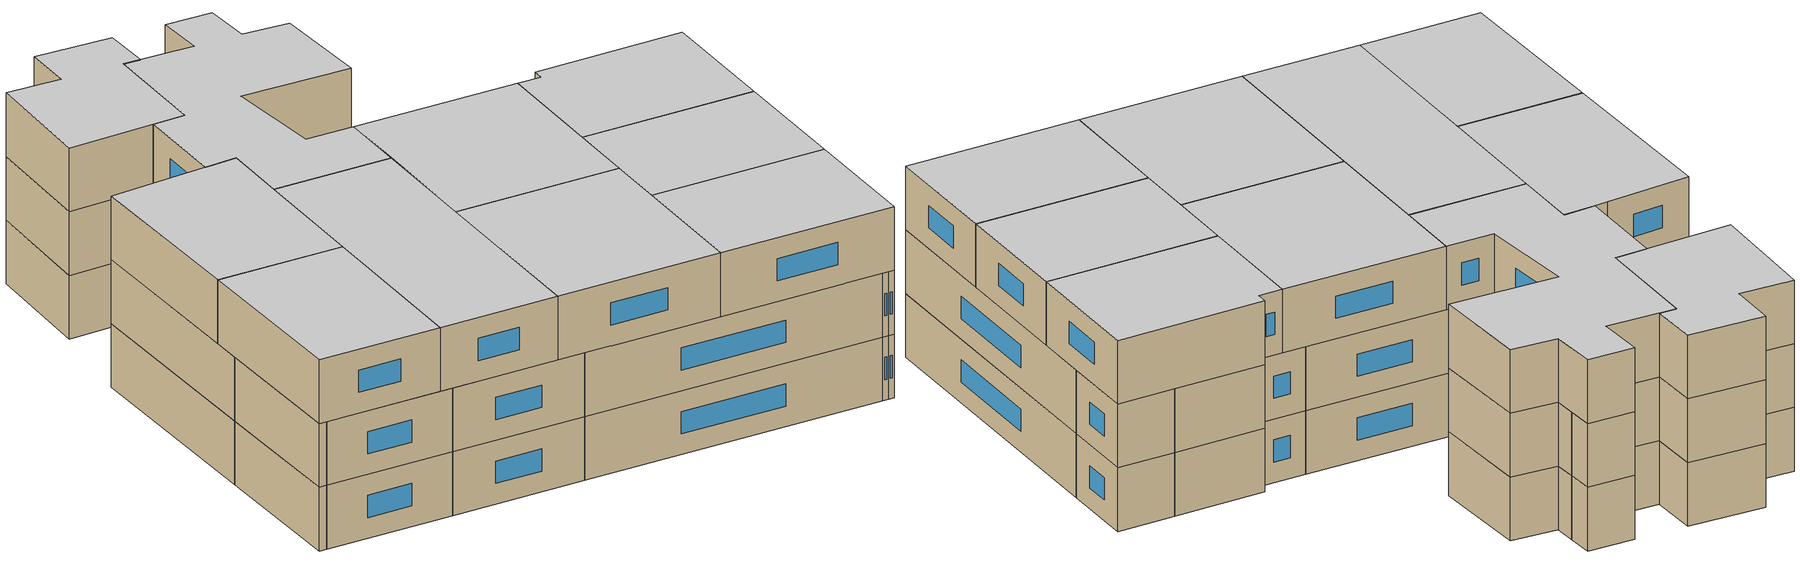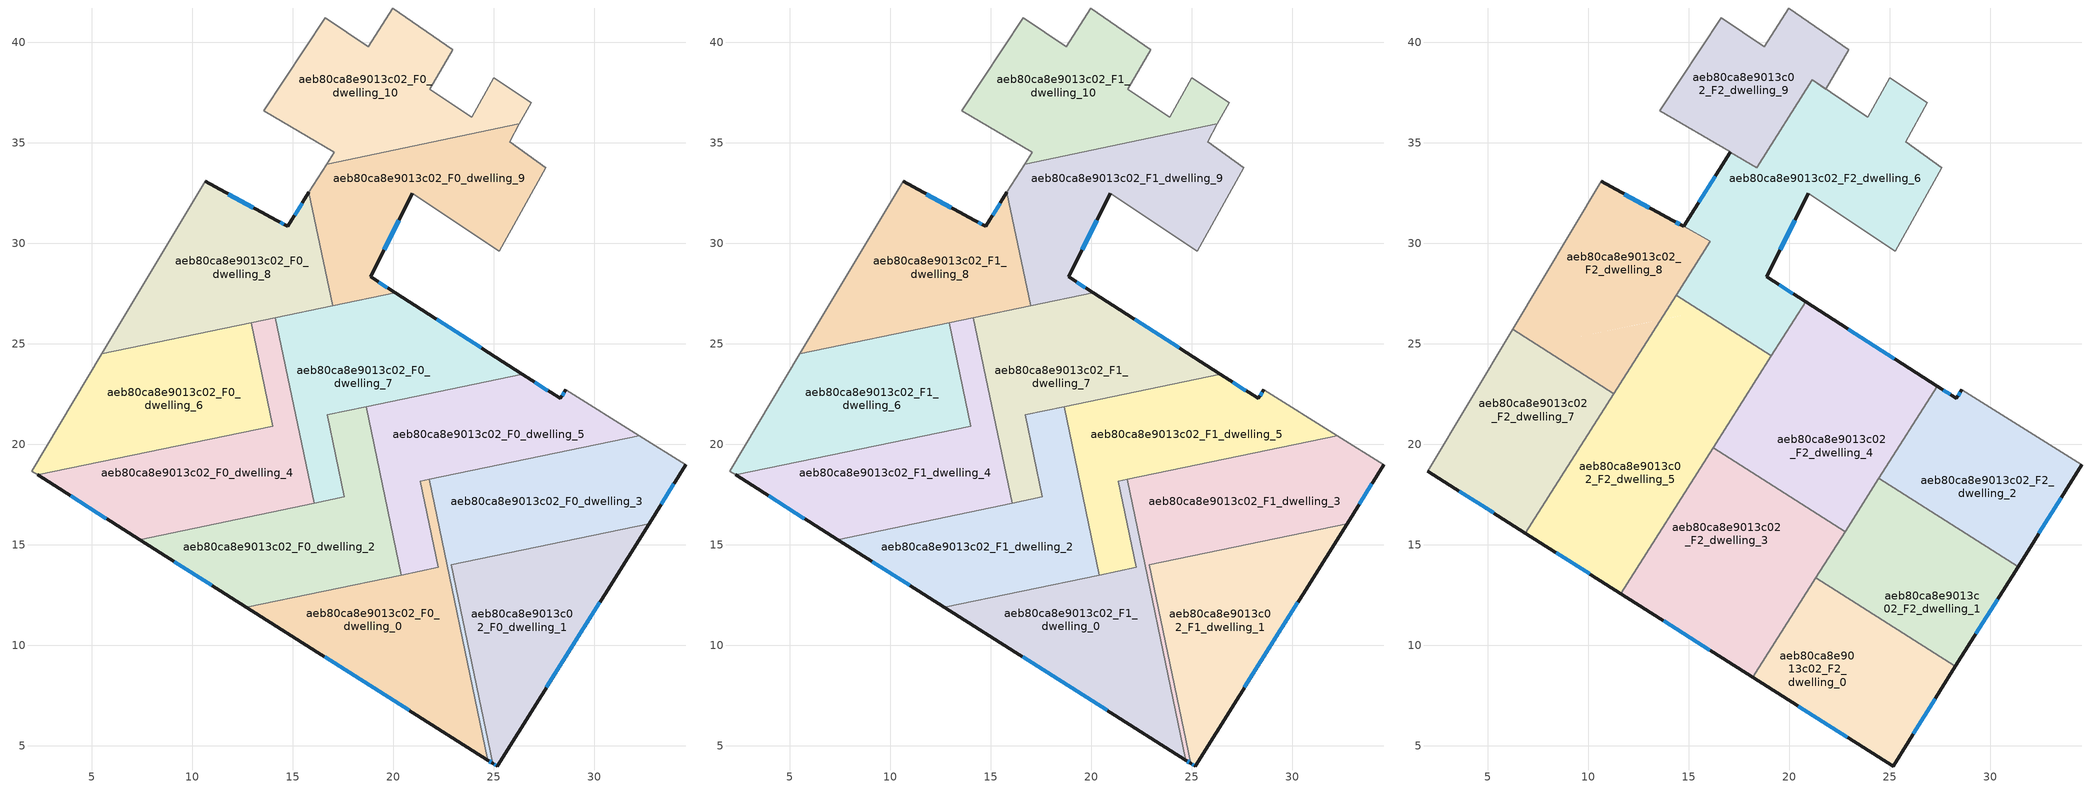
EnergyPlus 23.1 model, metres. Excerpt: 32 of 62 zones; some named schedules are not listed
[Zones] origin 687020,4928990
aeb80ca8e9013c02_F0_dwelling_0
 floor ground (EU_floor_Construction): 21.79,18.25 24.7,4.28 12.69,11.89 22.23,13.87 21.34,18.16 z0
 wall outside (EU_wall_Construction): 12.69,11.89 24.7,4.28 z0:3
 wall to aeb80ca8e9013c02_F0_dwelling_5 (EU_wall_Construction): 21.79,18.25 21.34,18.16 22.23,13.87 20.39,13.49 z0:3
 wall to aeb80ca8e9013c02_F0_dwelling_3 (EU_wall_Construction): 24.7,4.28 21.79,18.25 z0:3
 wall to aeb80ca8e9013c02_F0_dwelling_2 (EU_wall_Construction): 20.39,13.49 12.69,11.89 z0:3
 window (EU_Window_Construction): 16.59,9.41 20.79,6.75 z0.98:2.02
aeb80ca8e9013c02_F0_dwelling_1
 floor ground (EU_floor_Construction): 32.72,16.05 25.16,3.99 24.94,4.13 22.88,14.01 z0
 wall outside (EU_wall_Construction): 24.94,4.13 25.16,3.99 32.72,16.05 z0:3
 wall to aeb80ca8e9013c02_F0_dwelling_3 (EU_wall_Construction): 32.72,16.05 22.88,14.01 24.94,4.13 z0:3
 window (EU_Window_Construction): 25.01,4.08 25.09,4.03 / 27.62,7.91 30.26,12.13 z0.98:2.02
aeb80ca8e9013c02_F0_dwelling_10
 floor ground (EU_floor_Construction): 25,38.22 26.85,37 26.27,35.94 16.68,33.94 17.06,34.54 13.55,36.6 16.61,41.23 18.74,39.78 19.97,41.71 22.97,39.63 21.82,37.67 23.89,36.26 z0
 wall adiabatic (EU_wall_Construction): 26.27,35.94 26.85,37 25,38.22 23.89,36.26 21.82,37.67 22.97,39.63 19.97,41.71 18.74,39.78 16.61,41.23 13.55,36.6 17.06,34.54 16.68,33.94 z0:3
 wall to aeb80ca8e9013c02_F0_dwelling_9 (EU_wall_Construction): 16.68,33.94 26.27,35.94 z0:3
aeb80ca8e9013c02_F0_dwelling_2
 floor ground (EU_floor_Construction): 18.64,21.87 20.39,13.49 12.69,11.89 7.37,15.25 17.57,17.38 16.71,21.47 z0
 wall outside (EU_wall_Construction): 7.37,15.25 12.69,11.89 z0:3
 wall to aeb80ca8e9013c02_F0_dwelling_7 (EU_wall_Construction): 18.64,21.87 16.71,21.47 17.57,17.38 16.06,17.06 z0:3
 wall to aeb80ca8e9013c02_F0_dwelling_5 (EU_wall_Construction): 20.39,13.49 18.64,21.87 z0:3
 wall to aeb80ca8e9013c02_F0_dwelling_4 (EU_wall_Construction): 16.06,17.06 7.37,15.25 z0:3
 window (EU_Window_Construction): 9.1,14.16 10.96,12.98 z0.98:2.02
aeb80ca8e9013c02_F0_dwelling_3
 floor ground (EU_floor_Construction): 34.56,18.98 32.72,16.05 22.88,14.01 24.94,4.13 24.7,4.28 21.79,18.25 32.24,20.43 z0
 wall outside (EU_wall_Construction): 24.7,4.28 24.94,4.13 / 32.72,16.05 34.56,18.98 z0:3
 wall to aeb80ca8e9013c02_F0_dwelling_5 (EU_wall_Construction): 32.24,20.43 21.79,18.25 z0:3
 wall adiabatic (EU_wall_Construction): 34.56,18.98 32.24,20.43 z0:3
 window (EU_Window_Construction): 24.78,4.23 24.86,4.18 / 33.32,17.01 33.96,18.03 z0.98:2.02
aeb80ca8e9013c02_F0_dwelling_4
 floor ground (EU_floor_Construction): 14.13,26.3 16.06,17.06 7.37,15.25 2.3,18.47 14,20.91 12.93,26.05 z0
 wall outside (EU_wall_Construction): 2.3,18.47 7.37,15.25 z0:3
 wall to aeb80ca8e9013c02_F0_dwelling_6 (EU_wall_Construction): 12.93,26.05 14,20.91 2.3,18.47 z0:3
 wall to aeb80ca8e9013c02_F0_dwelling_7 (EU_wall_Construction): 16.06,17.06 14.13,26.3 z0:3
 wall to aeb80ca8e9013c02_F0_dwelling_8 (EU_wall_Construction): 14.13,26.3 12.93,26.05 z0:3
 window (EU_Window_Construction): 3.95,17.43 5.72,16.3 z0.98:2.02
aeb80ca8e9013c02_F0_dwelling_5
 floor ground (EU_floor_Construction): 32.24,20.43 21.79,18.25 21.34,18.16 22.23,13.87 20.39,13.49 18.64,21.87 26.42,23.49 28.31,22.28 28.59,22.72 z0
 wall outside (EU_wall_Construction): 28.59,22.72 28.31,22.28 26.42,23.49 z0:3
 wall adiabatic (EU_wall_Construction): 32.24,20.43 28.59,22.72 z0:3
 wall to aeb80ca8e9013c02_F0_dwelling_7 (EU_wall_Construction): 26.42,23.49 18.64,21.87 z0:3
 window (EU_Window_Construction): 27.69,22.67 27.03,23.09 / 28.5,22.57 28.4,22.42 z0.98:2.02
aeb80ca8e9013c02_F0_dwelling_6
 floor ground (EU_floor_Construction): 12.93,26.05 14,20.91 2.3,18.47 2,18.66 5.5,24.51 z0
 wall adiabatic (EU_wall_Construction): 5.5,24.51 2,18.66 2.3,18.47 z0:3
 wall to aeb80ca8e9013c02_F0_dwelling_8 (EU_wall_Construction): 12.93,26.05 5.5,24.51 z0:3
aeb80ca8e9013c02_F0_dwelling_7
 floor ground (EU_floor_Construction): 26.42,23.49 16.71,21.47 17.57,17.38 16.06,17.06 14.13,26.3 20.1,27.54 z0
 wall outside (EU_wall_Construction): 26.42,23.49 20.1,27.54 z0:3
 wall to aeb80ca8e9013c02_F0_dwelling_9 (EU_wall_Construction): 20.1,27.54 16.98,26.89 z0:3
 wall to aeb80ca8e9013c02_F0_dwelling_8 (EU_wall_Construction): 16.98,26.89 14.13,26.3 z0:3
 window (EU_Window_Construction): 24.36,24.81 22.15,26.22 z0.98:2.02
aeb80ca8e9013c02_F0_dwelling_8
 floor ground (EU_floor_Construction): 15.8,32.54 16.98,26.89 5.5,24.51 10.64,33.08 14.18,31.15 14.74,30.84 z0
 wall outside (EU_wall_Construction): 15.8,32.54 14.74,30.84 14.18,31.15 10.64,33.08 z0:3
 wall to aeb80ca8e9013c02_F0_dwelling_9 (EU_wall_Construction): 16.98,26.89 15.8,32.54 z0:3
 wall adiabatic (EU_wall_Construction): 10.64,33.08 5.5,24.51 z0:3
 window (EU_Window_Construction): 13.03,31.78 11.79,32.45 / 14.56,30.94 14.36,31.05 / 15.46,31.98 15.08,31.39 z0.98:2.02
aeb80ca8e9013c02_F0_dwelling_9
 floor ground (EU_floor_Construction): 26.27,35.94 25.78,35.04 27.58,33.75 25.27,29.6 20.94,32.5 18.87,28.33 20.1,27.54 16.98,26.89 15.8,32.54 16.68,33.94 z0
 wall outside (EU_wall_Construction): 20.1,27.54 18.87,28.33 20.94,32.5 z0:3
 wall adiabatic (EU_wall_Construction): 16.68,33.94 15.8,32.54 / 20.94,32.5 25.27,29.6 27.58,33.75 25.78,35.04 26.27,35.94 z0:3
 window (EU_Window_Construction): 19.7,27.8 19.27,28.07 / 19.54,29.68 20.26,31.14 z0.98:2.02
aeb80ca8e9013c02_F1_dwelling_0
 floor to aeb80ca8e9013c02_F0_dwelling_0 (EU_floor_Construction): 21.79,18.25 24.7,4.28 12.69,11.89 22.23,13.87 21.34,18.16 z3
 wall outside (EU_wall_Construction): 12.69,11.89 24.7,4.28 z3:6
 wall to aeb80ca8e9013c02_F1_dwelling_5 (EU_wall_Construction): 21.79,18.25 21.34,18.16 22.23,13.87 20.39,13.49 z3:6
 wall to aeb80ca8e9013c02_F1_dwelling_3 (EU_wall_Construction): 24.7,4.28 21.79,18.25 z3:6
 wall to aeb80ca8e9013c02_F1_dwelling_2 (EU_wall_Construction): 20.39,13.49 12.69,11.89 z3:6
 window (EU_Window_Construction): 16.59,9.41 20.79,6.75 z3.98:5.02
 ceiling adiabatic (EU_roof_Construction): 24.7,4.28 23.04,12.25 21.31,13.35 18.19,8.41 z6
aeb80ca8e9013c02_F1_dwelling_1
 floor to aeb80ca8e9013c02_F0_dwelling_1 (EU_floor_Construction): 32.72,16.05 25.16,3.99 24.94,4.13 22.88,14.01 z3
 wall outside (EU_wall_Construction): 24.94,4.13 25.16,3.99 32.72,16.05 z3:6
 wall to aeb80ca8e9013c02_F1_dwelling_3 (EU_wall_Construction): 32.72,16.05 22.88,14.01 24.94,4.13 z3:6
 window (EU_Window_Construction): 25.01,4.08 25.09,4.03 / 27.62,7.91 30.26,12.13 z3.98:5.02
aeb80ca8e9013c02_F1_dwelling_10
 floor to aeb80ca8e9013c02_F0_dwelling_10 (EU_floor_Construction): 25,38.22 26.85,37 26.27,35.94 16.68,33.94 17.06,34.54 13.55,36.6 16.61,41.23 18.74,39.78 19.97,41.71 22.97,39.63 21.82,37.67 23.89,36.26 z3
 wall adiabatic (EU_wall_Construction): 26.27,35.94 26.85,37 25,38.22 23.89,36.26 21.82,37.67 22.97,39.63 19.97,41.71 18.74,39.78 16.61,41.23 13.55,36.6 17.06,34.54 16.68,33.94 z3:6
 wall to aeb80ca8e9013c02_F1_dwelling_9 (EU_wall_Construction): 16.68,33.94 26.27,35.94 z3:6
aeb80ca8e9013c02_F1_dwelling_2
 floor to aeb80ca8e9013c02_F0_dwelling_2 (EU_floor_Construction): 18.64,21.87 20.39,13.49 12.69,11.89 7.37,15.25 17.57,17.38 16.71,21.47 z3
 wall outside (EU_wall_Construction): 7.37,15.25 12.69,11.89 z3:6
 wall to aeb80ca8e9013c02_F1_dwelling_7 (EU_wall_Construction): 18.64,21.87 16.71,21.47 17.57,17.38 16.06,17.06 z3:6
 wall to aeb80ca8e9013c02_F1_dwelling_5 (EU_wall_Construction): 20.39,13.49 18.64,21.87 z3:6
 wall to aeb80ca8e9013c02_F1_dwelling_4 (EU_wall_Construction): 16.06,17.06 7.37,15.25 z3:6
 window (EU_Window_Construction): 9.1,14.16 10.96,12.98 z3.98:5.02
aeb80ca8e9013c02_F1_dwelling_3
 floor to aeb80ca8e9013c02_F0_dwelling_3 (EU_floor_Construction): 34.56,18.98 32.72,16.05 22.88,14.01 24.94,4.13 24.7,4.28 21.79,18.25 32.24,20.43 z3
 wall outside (EU_wall_Construction): 24.7,4.28 24.94,4.13 / 32.72,16.05 34.56,18.98 z3:6
 wall to aeb80ca8e9013c02_F1_dwelling_5 (EU_wall_Construction): 32.24,20.43 21.79,18.25 z3:6
 wall adiabatic (EU_wall_Construction): 34.56,18.98 32.24,20.43 z3:6
 window (EU_Window_Construction): 24.78,4.23 24.86,4.18 / 33.32,17.01 33.96,18.03 z3.98:5.02
 ceiling adiabatic (EU_roof_Construction): 22.78,15.66 22.44,15.13 24.82,18.88 21.79,18.25 22.27,15.98 z6
aeb80ca8e9013c02_F1_dwelling_4
 floor to aeb80ca8e9013c02_F0_dwelling_4 (EU_floor_Construction): 14.13,26.3 16.06,17.06 7.37,15.25 2.3,18.47 14,20.91 12.93,26.05 z3
 wall outside (EU_wall_Construction): 2.3,18.47 7.37,15.25 z3:6
 wall to aeb80ca8e9013c02_F1_dwelling_6 (EU_wall_Construction): 12.93,26.05 14,20.91 2.3,18.47 z3:6
 wall to aeb80ca8e9013c02_F1_dwelling_7 (EU_wall_Construction): 16.06,17.06 14.13,26.3 z3:6
 wall to aeb80ca8e9013c02_F1_dwelling_8 (EU_wall_Construction): 14.13,26.3 12.93,26.05 z3:6
 window (EU_Window_Construction): 3.95,17.43 5.72,16.3 z3.98:5.02
aeb80ca8e9013c02_F1_dwelling_5
 floor to aeb80ca8e9013c02_F0_dwelling_5 (EU_floor_Construction): 32.24,20.43 21.79,18.25 21.34,18.16 22.23,13.87 20.39,13.49 18.64,21.87 26.42,23.49 28.31,22.28 28.59,22.72 z3
 wall outside (EU_wall_Construction): 28.59,22.72 28.31,22.28 26.42,23.49 z3:6
 wall adiabatic (EU_wall_Construction): 32.24,20.43 28.59,22.72 z3:6
 wall to aeb80ca8e9013c02_F1_dwelling_7 (EU_wall_Construction): 26.42,23.49 18.64,21.87 z3:6
 window (EU_Window_Construction): 27.69,22.67 27.03,23.09 / 28.5,22.57 28.4,22.42 z3.98:5.02
aeb80ca8e9013c02_F1_dwelling_6
 floor to aeb80ca8e9013c02_F0_dwelling_6 (EU_floor_Construction): 12.93,26.05 14,20.91 2.3,18.47 2,18.66 5.5,24.51 z3
 wall adiabatic (EU_wall_Construction): 5.5,24.51 2,18.66 2.3,18.47 z3:6
 wall to aeb80ca8e9013c02_F1_dwelling_8 (EU_wall_Construction): 12.93,26.05 5.5,24.51 z3:6
aeb80ca8e9013c02_F1_dwelling_7
 floor to aeb80ca8e9013c02_F0_dwelling_7 (EU_floor_Construction): 26.42,23.49 16.71,21.47 17.57,17.38 16.06,17.06 14.13,26.3 20.1,27.54 z3
 wall outside (EU_wall_Construction): 26.42,23.49 20.1,27.54 z3:6
 wall to aeb80ca8e9013c02_F1_dwelling_9 (EU_wall_Construction): 20.1,27.54 16.98,26.89 z3:6
 wall to aeb80ca8e9013c02_F1_dwelling_8 (EU_wall_Construction): 16.98,26.89 14.13,26.3 z3:6
 window (EU_Window_Construction): 24.36,24.81 22.15,26.22 z3.98:5.02
 ceiling adiabatic (EU_roof_Construction): 26.42,23.49 20.1,27.54 15.64,26.61 19.11,24.41 17.33,21.6 z6
aeb80ca8e9013c02_F1_dwelling_8
 floor to aeb80ca8e9013c02_F0_dwelling_8 (EU_floor_Construction): 15.8,32.54 16.98,26.89 5.5,24.51 10.64,33.08 14.18,31.15 14.74,30.84 z3
 wall outside (EU_wall_Construction): 15.8,32.54 14.74,30.84 14.18,31.15 10.64,33.08 z3:6
 wall to aeb80ca8e9013c02_F1_dwelling_9 (EU_wall_Construction): 16.98,26.89 15.8,32.54 z3:6
 wall adiabatic (EU_wall_Construction): 10.64,33.08 5.5,24.51 z3:6
 window (EU_Window_Construction): 13.03,31.78 11.79,32.45 / 14.56,30.94 14.36,31.05 / 15.46,31.98 15.08,31.39 z3.98:5.02
aeb80ca8e9013c02_F1_dwelling_9
 floor to aeb80ca8e9013c02_F0_dwelling_9 (EU_floor_Construction): 26.27,35.94 25.78,35.04 27.58,33.75 25.27,29.6 20.94,32.5 18.87,28.33 20.1,27.54 16.98,26.89 15.8,32.54 16.68,33.94 z3
 wall outside (EU_wall_Construction): 20.1,27.54 18.87,28.33 20.94,32.5 z3:6
 wall adiabatic (EU_wall_Construction): 16.68,33.94 15.8,32.54 / 20.94,32.5 25.27,29.6 27.58,33.75 25.78,35.04 26.27,35.94 z3:6
 window (EU_Window_Construction): 19.7,27.8 19.27,28.07 / 19.54,29.68 20.26,31.14 z3.98:5.02
aeb80ca8e9013c02_F2_dwelling_0
 floor to aeb80ca8e9013c02_F1_dwelling_1 (EU_floor_Construction): 28.26,8.94 25.16,3.99 24.94,4.13 23.28,12.1 z6
 floor to aeb80ca8e9013c02_F1_dwelling_3 (EU_floor_Construction): 23.28,12.1 24.94,4.13 24.7,4.28 23.04,12.25 z6
 floor adiabatic (EU_floor_Construction): 23.04,12.25 24.7,4.28 18.19,8.41 21.31,13.35 z6
 wall outside (EU_wall_Construction): 18.19,8.41 25.16,3.99 28.26,8.94 z6:9
 wall to aeb80ca8e9013c02_F2_dwelling_1 (EU_wall_Construction): 28.26,8.94 21.31,13.35 z6:9
 wall to aeb80ca8e9013c02_F2_dwelling_3 (EU_wall_Construction): 21.31,13.35 18.19,8.41 z6:9
 window (EU_Window_Construction): 26.17,5.6 27.25,7.33 / 20.45,6.97 22.89,5.43 z6.98:8.02
 ceiling to aeb80ca8e9013c02_F3_dwelling_0 (EU_floor_Construction): 25.16,3.99 28.26,8.94 21.31,13.35 18.19,8.41 z9
aeb80ca8e9013c02_F2_dwelling_1
 floor to aeb80ca8e9013c02_F1_dwelling_1 (EU_floor_Construction): 31.38,13.91 28.26,8.94 23.28,12.1 22.88,14.01 29.17,15.32 z6
 floor to aeb80ca8e9013c02_F1_dwelling_3 (EU_floor_Construction): 29.17,15.32 22.88,14.01 23.28,12.1 23.04,12.25 22.44,15.13 24.45,18.3 z6
 floor to aeb80ca8e9013c02_F1_dwelling_0 (EU_floor_Construction): 22.44,15.13 23.04,12.25 21.31,13.35 21.56,13.73 22.23,13.87 22.09,14.56 z6
 floor to aeb80ca8e9013c02_F1_dwelling_5 (EU_floor_Construction): 22.09,14.56 22.23,13.87 21.56,13.73 z6
 wall outside (EU_wall_Construction): 28.26,8.94 31.38,13.91 z6:9
 wall to aeb80ca8e9013c02_F2_dwelling_2 (EU_wall_Construction): 31.38,13.91 24.45,18.3 z6:9
 wall to aeb80ca8e9013c02_F2_dwelling_4 (EU_wall_Construction): 24.45,18.3 22.78,15.65 z6:9
 wall to aeb80ca8e9013c02_F2_dwelling_3 (EU_wall_Construction): 22.78,15.66 21.31,13.35 z6:9
 window (EU_Window_Construction): 29.28,10.56 30.37,12.3 z6.98:8.02
 ceiling to aeb80ca8e9013c02_F3_dwelling_1 (EU_floor_Construction): 28.26,8.94 31.38,13.91 24.45,18.3 21.31,13.35 z9
aeb80ca8e9013c02_F2_dwelling_2
 floor to aeb80ca8e9013c02_F1_dwelling_3 (EU_floor_Construction): 34.56,18.98 32.72,16.05 29.17,15.32 24.45,18.3 24.82,18.88 32.24,20.43 z6
 floor to aeb80ca8e9013c02_F1_dwelling_1 (EU_floor_Construction): 32.72,16.05 31.38,13.91 29.17,15.32 z6
 floor to aeb80ca8e9013c02_F1_dwelling_5 (EU_floor_Construction): 32.24,20.43 24.82,18.88 27.36,22.89 28.31,22.28 28.59,22.72 z6
 wall outside (EU_wall_Construction): 28.59,22.72 28.31,22.28 27.36,22.89 / 31.38,13.91 34.56,18.98 z6:9
 wall adiabatic (EU_wall_Construction): 34.56,18.98 28.59,22.72 z6:9
 wall to aeb80ca8e9013c02_F2_dwelling_4 (EU_wall_Construction): 27.36,22.89 24.45,18.3 z6:9
 window (EU_Window_Construction): 28,22.48 27.67,22.69 / 28.5,22.57 28.4,22.42 / 32.41,15.56 33.52,17.33 z6.98:8.02
 ceiling to aeb80ca8e9013c02_F3_dwelling_2 (EU_floor_Construction): 31.38,13.91 34.56,18.98 28.59,22.72 28.31,22.28 27.36,22.89 24.45,18.3 z9
aeb80ca8e9013c02_F2_dwelling_3
 floor to aeb80ca8e9013c02_F1_dwelling_2 (EU_floor_Construction): 19.5,17.73 20.39,13.49 12.69,11.89 11.61,12.57 14.21,16.68 17.57,17.38 17.19,19.2 z6
 floor to aeb80ca8e9013c02_F1_dwelling_0 (EU_floor_Construction): 22.27,15.98 22.44,15.13 22.09,14.56 21.72,16.33 z6; 21.56,13.73 18.19,8.41 12.69,11.89 z6
 floor to aeb80ca8e9013c02_F1_dwelling_4 (EU_floor_Construction): 15.66,18.97 16.06,17.06 14.21,16.68 z6
 floor to aeb80ca8e9013c02_F1_dwelling_5 (EU_floor_Construction): 21.72,16.33 22.09,14.56 21.56,13.73 20.39,13.49 19.5,17.73 z6
 floor to aeb80ca8e9013c02_F1_dwelling_7 (EU_floor_Construction): 17.19,19.2 17.57,17.38 16.06,17.06 15.66,18.97 16.2,19.82 z6
 floor to aeb80ca8e9013c02_F1_dwelling_3 (EU_floor_Construction): 22.78,15.66 22.44,15.13 22.27,15.98 z6
 wall outside (EU_wall_Construction): 11.61,12.57 18.19,8.41 z6:9
 wall to aeb80ca8e9013c02_F2_dwelling_4 (EU_wall_Construction): 22.78,15.66 16.2,19.82 z6:9
 wall to aeb80ca8e9013c02_F2_dwelling_5 (EU_wall_Construction): 16.2,19.82 11.61,12.57 z6:9
 window (EU_Window_Construction): 13.75,11.22 16.05,9.76 z6.98:8.02
 ceiling to aeb80ca8e9013c02_F3_dwelling_3 (EU_floor_Construction): 18.19,8.41 22.78,15.66 16.2,19.82 11.61,12.57 z9
aeb80ca8e9013c02_F2_dwelling_4
 floor to aeb80ca8e9013c02_F1_dwelling_5 (EU_floor_Construction): 27.36,22.89 24.82,18.88 21.79,18.25 21.34,18.16 21.72,16.33 19.5,17.73 18.64,21.87 26.42,23.49 z6
 floor to aeb80ca8e9013c02_F1_dwelling_2 (EU_floor_Construction): 18.64,21.87 19.5,17.73 17.19,19.2 16.85,20.84 17.33,21.6 z6
 floor adiabatic (EU_floor_Construction): 26.42,23.49 17.33,21.6 20.8,27.09 z6; 24.82,18.88 22.78,15.66 22.27,15.98 21.79,18.25 z6
 floor to aeb80ca8e9013c02_F1_dwelling_0 (EU_floor_Construction): 21.79,18.25 22.27,15.98 21.72,16.33 21.34,18.16 z6
 floor to aeb80ca8e9013c02_F1_dwelling_7 (EU_floor_Construction): 16.85,20.84 17.19,19.2 16.2,19.82 z6
 wall outside (EU_wall_Construction): 27.36,22.89 20.8,27.09 z6:9
 wall to aeb80ca8e9013c02_F2_dwelling_6 (EU_wall_Construction): 20.8,27.09 19.11,24.41 z6:9
 wall to aeb80ca8e9013c02_F2_dwelling_5 (EU_wall_Construction): 19.11,24.41 16.2,19.82 z6:9
 window (EU_Window_Construction): 25.23,24.25 22.94,25.72 z6.98:8.02
 ceiling to aeb80ca8e9013c02_F3_dwelling_4 (EU_floor_Construction): 22.78,15.66 27.36,22.89 20.8,27.09 16.2,19.82 z9
aeb80ca8e9013c02_F2_dwelling_5
 floor to aeb80ca8e9013c02_F1_dwelling_4 (EU_floor_Construction): 14.13,26.3 15.66,18.97 14.21,16.68 7.37,15.26 6.86,15.58 9.67,20 14,20.91 13.07,25.38 13.58,26.19 z6
 floor to aeb80ca8e9013c02_F1_dwelling_7 (EU_floor_Construction): 19.11,24.41 17.33,21.6 16.71,21.47 16.85,20.84 15.66,18.97 14.13,26.3 15.64,26.61 z6
 floor to aeb80ca8e9013c02_F1_dwelling_2 (EU_floor_Construction): 14.21,16.68 11.61,12.57 7.37,15.26 z6; 17.33,21.6 16.85,20.84 16.71,21.47 z6
 floor to aeb80ca8e9013c02_F1_dwelling_6 (EU_floor_Construction): 13.07,25.38 14,20.91 9.67,20 z6
 floor to aeb80ca8e9013c02_F1_dwelling_8 (EU_floor_Construction): 15.64,26.61 13.58,26.19 14.37,27.42 z6
 wall outside (EU_wall_Construction): 6.86,15.58 11.61,12.57 z6:9
 wall to aeb80ca8e9013c02_F2_dwelling_6 (EU_wall_Construction): 19.11,24.41 14.36,27.42 z6:9
 wall to aeb80ca8e9013c02_F2_dwelling_7 (EU_wall_Construction): 11.26,22.52 6.86,15.58 z6:9
 wall to aeb80ca8e9013c02_F2_dwelling_8 (EU_wall_Construction): 14.36,27.42 11.26,22.52 z6:9
 window (EU_Window_Construction): 8.41,14.6 10.07,13.55 z6.98:8.02
 ceiling to aeb80ca8e9013c02_F3_dwelling_5 (EU_floor_Construction): 11.61,12.57 19.11,24.41 14.36,27.42 6.86,15.58 z9
aeb80ca8e9013c02_F2_dwelling_6
 floor to aeb80ca8e9013c02_F1_dwelling_9 (EU_floor_Construction): 26.27,35.94 25.78,35.04 27.58,33.75 25.27,29.6 20.94,32.5 18.87,28.33 20.1,27.54 16.98,26.89 15.8,32.53 16.68,33.94 17.71,34.16 18.38,33.76 18.77,34.38 z6
 floor to aeb80ca8e9013c02_F1_dwelling_10 (EU_floor_Construction): 26.85,37 26.27,35.94 18.77,34.38 21.15,38.13 23.89,36.26 25,38.22 z6; 17.71,34.16 16.68,33.94 17.06,34.54 z6
 floor to aeb80ca8e9013c02_F1_dwelling_8 (EU_floor_Construction): 15.8,32.53 16.98,26.89 15.64,26.61 14.37,27.42 16.06,30.1 14.74,30.84 z6
 floor adiabatic (EU_floor_Construction): 20.8,27.09 19.11,24.41 15.64,26.61 20.1,27.54 z6
 wall outside (EU_wall_Construction): 17.06,34.54 14.74,30.84 / 20.8,27.09 18.87,28.33 20.94,32.5 z6:9
 wall to aeb80ca8e9013c02_F2_dwelling_9 (EU_wall_Construction): 18.38,33.76 17.06,34.54 z6:9
 wall adiabatic (EU_wall_Construction): 20.94,32.5 25.27,29.6 27.58,33.75 25.78,35.04 26.85,37 25,38.22 23.89,36.26 21.15,38.13 18.38,33.76 z6:9
 wall to aeb80ca8e9013c02_F2_dwelling_8 (EU_wall_Construction): 14.74,30.84 16.06,30.1 14.36,27.42 z6:9
 window (EU_Window_Construction): 16.3,33.33 15.49,32.04 / 19.54,29.68 20.26,31.14 / 20.17,27.49 19.5,27.92 z6.98:8.02
 ceiling to aeb80ca8e9013c02_F3_dwelling_6 (EU_floor_Construction): 25.27,29.6 27.58,33.75 25.78,35.04 26.85,37 25,38.22 23.89,36.26 21.15,38.13 18.38,33.76 17.06,34.54 14.74,30.84 16.06,30.1 14.36,27.42 19.11,24.41 20.8,27.09 18.87,28.33 20.94,32.5 z9
aeb80ca8e9013c02_F2_dwelling_7
 floor to aeb80ca8e9013c02_F1_dwelling_6 (EU_floor_Construction): 11.26,22.52 9.67,20 2.3,18.47 2,18.66 5.5,24.51 7.48,24.92 z6
 floor to aeb80ca8e9013c02_F1_dwelling_4 (EU_floor_Construction): 9.67,20 6.86,15.58 2.3,18.47 z6
 floor to aeb80ca8e9013c02_F1_dwelling_8 (EU_floor_Construction): 7.48,24.92 5.5,24.51 6.22,25.71 z6
 wall outside (EU_wall_Construction): 2,18.66 6.86,15.58 z6:9
 wall to aeb80ca8e9013c02_F2_dwelling_8 (EU_wall_Construction): 11.26,22.52 6.22,25.71 z6:9
 wall adiabatic (EU_wall_Construction): 6.22,25.71 2,18.66 z6:9
 window (EU_Window_Construction): 3.58,17.66 5.28,16.58 z6.98:8.02
 ceiling to aeb80ca8e9013c02_F3_dwelling_7 (EU_floor_Construction): 6.86,15.58 11.26,22.52 6.22,25.71 2,18.66 z9
aeb80ca8e9013c02_F2_dwelling_8
 floor to aeb80ca8e9013c02_F1_dwelling_8 (EU_floor_Construction): 14.18,31.15 16.06,30.1 13.58,26.19 7.48,24.92 6.22,25.71 10.64,33.08 z6
 floor to aeb80ca8e9013c02_F1_dwelling_4 (EU_floor_Construction): 13.58,26.19 13.07,25.38 12.93,26.05 z6
 floor to aeb80ca8e9013c02_F1_dwelling_6 (EU_floor_Construction): 12.93,26.05 13.07,25.38 11.26,22.52 7.48,24.92 z6
 wall outside (EU_wall_Construction): 14.73,30.84 14.18,31.15 10.64,33.08 z6:9
 wall adiabatic (EU_wall_Construction): 10.64,33.08 6.22,25.71 z6:9
 window (EU_Window_Construction): 13.03,31.78 11.79,32.45 / 14.55,30.94 14.36,31.05 z6.98:8.02
 ceiling to aeb80ca8e9013c02_F3_dwelling_8 (EU_floor_Construction): 11.26,22.52 16.06,30.1 14.18,31.15 10.64,33.08 6.22,25.71 z9
aeb80ca8e9013c02_F2_dwelling_9
 floor to aeb80ca8e9013c02_F1_dwelling_10 (EU_floor_Construction): 22.97,39.63 21.82,37.67 21.15,38.13 18.77,34.38 17.71,34.16 13.55,36.6 16.61,41.23 18.74,39.78 19.97,41.71 z6
 floor to aeb80ca8e9013c02_F1_dwelling_9 (EU_floor_Construction): 18.77,34.38 18.38,33.76 17.71,34.16 z6
 wall adiabatic (EU_wall_Construction): 18.38,33.76 21.15,38.13 21.82,37.67 22.97,39.63 19.97,41.71 18.74,39.78 16.61,41.23 13.55,36.6 17.05,34.54 z6:9
 ceiling to aeb80ca8e9013c02_F3_dwelling_9 (EU_floor_Construction): 21.82,37.67 22.97,39.63 19.97,41.71 18.74,39.78 16.61,41.23 13.55,36.6 18.38,33.76 21.15,38.13 z9
[Building]
EU S2 Campaign: North Axis=0; Terrain=City; Solar Distribution=FullExterior
[Site:Location]
Bologna: Latitude=44.5; Longitude=11.25; Time Zone=1; Elevation=37
[SizingPeriod:WeatherFileDays]
AnnualSizingPeriod: Begin Month=1; Begin Day of Month=1; End Month=12; End Day of Month=31; Day of Week for Start Day=Monday; Use Weather File Daylight Saving Period=No; Use Weather File Rain and Snow Indicators=No
[MATERIAL]
EU_InternalMass_Material: Roughness=MediumRough; Thickness=0.1; Conductivity=1; Density=1800; Specific Heat=900; Thermal Absorptance=0.9; Solar Absorptance=0.7; Visible Absorptance=0.7
[MATERIAL:NOMASS] Roughness=MediumRough; Thermal Absorptance=0.9; Solar Absorptance=0.7; Visible Absorptance=0.7
Name | Thermal Resistance
EU_wall_NoMass | 0.905828
EU_roof_NoMass | 0.37593
EU_floor_NoMass | 0.67114
[WINDOWMATERIAL:SIMPLEGLAZINGSYSTEM]
EU_Window_SimpleGlazing: UFactor=4.52486; Solar Heat Gain Coefficient=0.85; Visible Transmittance=0.85
[CONSTRUCTION]
EU_wall_Construction: EU_wall_NoMass
EU_roof_Construction: EU_roof_NoMass
EU_floor_Construction: EU_floor_NoMass
EU_Window_Construction: EU_Window_SimpleGlazing
EU_InternalMass_Construction: EU_InternalMass_Material
[ZONE] Type=1; Multiplier=1; Ceiling Height=autocalculate; Floor Area=autocalculate; Part of Total Floor Area=Yes
Name | Volume
aeb80ca8e9013c02_F0_dwelling_0; aeb80ca8e9013c02_F1_dwelling_0; aeb80ca8e9013c02_F0_dwelling_6; aeb80ca8e9013c02_F1_dwelling_6 | 157.689
aeb80ca8e9013c02_F2_dwelling_0 | 144.571
aeb80ca8e9013c02_F0_dwelling_1; aeb80ca8e9013c02_F1_dwelling_1 | 157.677
aeb80ca8e9013c02_F2_dwelling_1 | 144.542
aeb80ca8e9013c02_F0_dwelling_10; aeb80ca8e9013c02_F1_dwelling_10 | 157.225
aeb80ca8e9013c02_F0_dwelling_2; aeb80ca8e9013c02_F1_dwelling_2; aeb80ca8e9013c02_F0_dwelling_7; aeb80ca8e9013c02_F1_dwelling_7 | 157.686
aeb80ca8e9013c02_F2_dwelling_2 | 144.554
aeb80ca8e9013c02_F0_dwelling_3; aeb80ca8e9013c02_F1_dwelling_3 | 157.707
aeb80ca8e9013c02_F2_dwelling_3 | 200.418
aeb80ca8e9013c02_F0_dwelling_4; aeb80ca8e9013c02_F1_dwelling_4 | 157.717
aeb80ca8e9013c02_F2_dwelling_4 | 200.391
aeb80ca8e9013c02_F0_dwelling_5; aeb80ca8e9013c02_F1_dwelling_5 | 157.696
aeb80ca8e9013c02_F2_dwelling_5 | 236.229
aeb80ca8e9013c02_F2_dwelling_6 | 244.896
aeb80ca8e9013c02_F2_dwelling_7 | 144.543
aeb80ca8e9013c02_F0_dwelling_8; aeb80ca8e9013c02_F1_dwelling_8 | 157.928
aeb80ca8e9013c02_F2_dwelling_8 | 160.024
aeb80ca8e9013c02_F0_dwelling_9; aeb80ca8e9013c02_F1_dwelling_9 | 157.922
aeb80ca8e9013c02_F2_dwelling_9 | 114.354
[INTERNALMASS] Construction=EU_InternalMass_Construction
Name | Zone or ZoneList | Surface Area
aeb80ca8e9013c02_F0_dwelling_0_EU_InternalMass | aeb80ca8e9013c02_F0_dwelling_0 | 52.5607
aeb80ca8e9013c02_F0_dwelling_1_EU_InternalMass | aeb80ca8e9013c02_F0_dwelling_1 | 52.5608
aeb80ca8e9013c02_F0_dwelling_2_EU_InternalMass | aeb80ca8e9013c02_F0_dwelling_2 | 52.5601
aeb80ca8e9013c02_F0_dwelling_3_EU_InternalMass | aeb80ca8e9013c02_F0_dwelling_3 | 52.5696
aeb80ca8e9013c02_F0_dwelling_4_EU_InternalMass | aeb80ca8e9013c02_F0_dwelling_4 | 52.5713
aeb80ca8e9013c02_F0_dwelling_5_EU_InternalMass | aeb80ca8e9013c02_F0_dwelling_5 | 52.5644
aeb80ca8e9013c02_F0_dwelling_6_EU_InternalMass | aeb80ca8e9013c02_F0_dwelling_6 | 52.5629
aeb80ca8e9013c02_F0_dwelling_7_EU_InternalMass | aeb80ca8e9013c02_F0_dwelling_7 | 52.5612
aeb80ca8e9013c02_F0_dwelling_8_EU_InternalMass | aeb80ca8e9013c02_F0_dwelling_8 | 52.6426
aeb80ca8e9013c02_F0_dwelling_9_EU_InternalMass | aeb80ca8e9013c02_F0_dwelling_9 | 52.6424
aeb80ca8e9013c02_F0_dwelling_10_EU_InternalMass | aeb80ca8e9013c02_F0_dwelling_10 | 52.4087
aeb80ca8e9013c02_F1_dwelling_0_EU_InternalMass | aeb80ca8e9013c02_F1_dwelling_0 | 52.5607
aeb80ca8e9013c02_F1_dwelling_1_EU_InternalMass | aeb80ca8e9013c02_F1_dwelling_1 | 52.5608
aeb80ca8e9013c02_F1_dwelling_2_EU_InternalMass | aeb80ca8e9013c02_F1_dwelling_2 | 52.5601
aeb80ca8e9013c02_F1_dwelling_3_EU_InternalMass | aeb80ca8e9013c02_F1_dwelling_3 | 52.5696
aeb80ca8e9013c02_F1_dwelling_4_EU_InternalMass | aeb80ca8e9013c02_F1_dwelling_4 | 52.5713
aeb80ca8e9013c02_F1_dwelling_5_EU_InternalMass | aeb80ca8e9013c02_F1_dwelling_5 | 52.5644
aeb80ca8e9013c02_F1_dwelling_6_EU_InternalMass | aeb80ca8e9013c02_F1_dwelling_6 | 52.5629
aeb80ca8e9013c02_F1_dwelling_7_EU_InternalMass | aeb80ca8e9013c02_F1_dwelling_7 | 52.5612
aeb80ca8e9013c02_F1_dwelling_8_EU_InternalMass | aeb80ca8e9013c02_F1_dwelling_8 | 52.6426
aeb80ca8e9013c02_F1_dwelling_9_EU_InternalMass | aeb80ca8e9013c02_F1_dwelling_9 | 52.6424
aeb80ca8e9013c02_F1_dwelling_10_EU_InternalMass | aeb80ca8e9013c02_F1_dwelling_10 | 52.4087
aeb80ca8e9013c02_F2_dwelling_0_EU_InternalMass | aeb80ca8e9013c02_F2_dwelling_0 | 48.19
aeb80ca8e9013c02_F2_dwelling_1_EU_InternalMass | aeb80ca8e9013c02_F2_dwelling_1 | 48.1809
aeb80ca8e9013c02_F2_dwelling_2_EU_InternalMass | aeb80ca8e9013c02_F2_dwelling_2 | 48.1847
aeb80ca8e9013c02_F2_dwelling_3_EU_InternalMass | aeb80ca8e9013c02_F2_dwelling_3 | 66.8063
aeb80ca8e9013c02_F2_dwelling_4_EU_InternalMass | aeb80ca8e9013c02_F2_dwelling_4 | 66.797
aeb80ca8e9013c02_F2_dwelling_5_EU_InternalMass | aeb80ca8e9013c02_F2_dwelling_5 | 78.7418
aeb80ca8e9013c02_F2_dwelling_6_EU_InternalMass | aeb80ca8e9013c02_F2_dwelling_6 | 81.6352
aeb80ca8e9013c02_F2_dwelling_7_EU_InternalMass | aeb80ca8e9013c02_F2_dwelling_7 | 48.1812
aeb80ca8e9013c02_F2_dwelling_8_EU_InternalMass | aeb80ca8e9013c02_F2_dwelling_8 | 53.347
aeb80ca8e9013c02_F2_dwelling_9_EU_InternalMass | aeb80ca8e9013c02_F2_dwelling_9 | 38.1321
[OTHEREQUIPMENT] Fuel Type=Electricity; Design Level Calculation Method=Watts/Area; Power per Zone Floor Area=1; Fraction Latent=0; Fraction Radiant=0; Fraction Lost=0; Carbon Dioxide Generation Rate=0; EndUse Subcategory=EU_Step8_InternalGains
Name | Zone or ZoneList or Space or SpaceList | Schedule
EU_Step8_InternalGain_aeb80ca8e9013c02_F0_dwelling_0_f000 | aeb80ca8e9013c02_F0_dwelling_0 | EU_Step8_GainSchedule_aeb80ca8e9013c02_F0_dwelling_0_f000
EU_Step8_InternalGain_aeb80ca8e9013c02_F0_dwelling_1_f000 | aeb80ca8e9013c02_F0_dwelling_1 | EU_Step8_GainSchedule_aeb80ca8e9013c02_F0_dwelling_1_f000
EU_Step8_InternalGain_aeb80ca8e9013c02_F0_dwelling_2_f000 | aeb80ca8e9013c02_F0_dwelling_2 | EU_Step8_GainSchedule_aeb80ca8e9013c02_F0_dwelling_2_f000
EU_Step8_InternalGain_aeb80ca8e9013c02_F0_dwelling_3_f000 | aeb80ca8e9013c02_F0_dwelling_3 | EU_Step8_GainSchedule_aeb80ca8e9013c02_F0_dwelling_3_f000
EU_Step8_InternalGain_aeb80ca8e9013c02_F0_dwelling_4_f000 | aeb80ca8e9013c02_F0_dwelling_4 | EU_Step8_GainSchedule_aeb80ca8e9013c02_F0_dwelling_4_f000
EU_Step8_InternalGain_aeb80ca8e9013c02_F0_dwelling_5_f000 | aeb80ca8e9013c02_F0_dwelling_5 | EU_Step8_GainSchedule_aeb80ca8e9013c02_F0_dwelling_5_f000
EU_Step8_InternalGain_aeb80ca8e9013c02_F0_dwelling_6_f000 | aeb80ca8e9013c02_F0_dwelling_6 | EU_Step8_GainSchedule_aeb80ca8e9013c02_F0_dwelling_6_f000
EU_Step8_InternalGain_aeb80ca8e9013c02_F0_dwelling_7_f000 | aeb80ca8e9013c02_F0_dwelling_7 | EU_Step8_GainSchedule_aeb80ca8e9013c02_F0_dwelling_7_f000
EU_Step8_InternalGain_aeb80ca8e9013c02_F0_dwelling_8_f000 | aeb80ca8e9013c02_F0_dwelling_8 | EU_Step8_GainSchedule_aeb80ca8e9013c02_F0_dwelling_8_f000
EU_Step8_InternalGain_aeb80ca8e9013c02_F0_dwelling_9_f000 | aeb80ca8e9013c02_F0_dwelling_9 | EU_Step8_GainSchedule_aeb80ca8e9013c02_F0_dwelling_9_f000
EU_Step8_InternalGain_aeb80ca8e9013c02_F0_dwelling_10_f000 | aeb80ca8e9013c02_F0_dwelling_10 | EU_Step8_GainSchedule_aeb80ca8e9013c02_F0_dwelling_10_f000
EU_Step8_InternalGain_aeb80ca8e9013c02_F1_dwelling_0_f000 | aeb80ca8e9013c02_F1_dwelling_0 | EU_Step8_GainSchedule_aeb80ca8e9013c02_F1_dwelling_0_f000
EU_Step8_InternalGain_aeb80ca8e9013c02_F1_dwelling_1_f000 | aeb80ca8e9013c02_F1_dwelling_1 | EU_Step8_GainSchedule_aeb80ca8e9013c02_F1_dwelling_1_f000
EU_Step8_InternalGain_aeb80ca8e9013c02_F1_dwelling_2_f000 | aeb80ca8e9013c02_F1_dwelling_2 | EU_Step8_GainSchedule_aeb80ca8e9013c02_F1_dwelling_2_f000
EU_Step8_InternalGain_aeb80ca8e9013c02_F1_dwelling_3_f000 | aeb80ca8e9013c02_F1_dwelling_3 | EU_Step8_GainSchedule_aeb80ca8e9013c02_F1_dwelling_3_f000
EU_Step8_InternalGain_aeb80ca8e9013c02_F1_dwelling_4_f000 | aeb80ca8e9013c02_F1_dwelling_4 | EU_Step8_GainSchedule_aeb80ca8e9013c02_F1_dwelling_4_f000
EU_Step8_InternalGain_aeb80ca8e9013c02_F1_dwelling_5_f000 | aeb80ca8e9013c02_F1_dwelling_5 | EU_Step8_GainSchedule_aeb80ca8e9013c02_F1_dwelling_5_f000
EU_Step8_InternalGain_aeb80ca8e9013c02_F1_dwelling_6_f000 | aeb80ca8e9013c02_F1_dwelling_6 | EU_Step8_GainSchedule_aeb80ca8e9013c02_F1_dwelling_6_f000
EU_Step8_InternalGain_aeb80ca8e9013c02_F1_dwelling_7_f000 | aeb80ca8e9013c02_F1_dwelling_7 | EU_Step8_GainSchedule_aeb80ca8e9013c02_F1_dwelling_7_f000
EU_Step8_InternalGain_aeb80ca8e9013c02_F1_dwelling_8_f000 | aeb80ca8e9013c02_F1_dwelling_8 | EU_Step8_GainSchedule_aeb80ca8e9013c02_F1_dwelling_8_f000
EU_Step8_InternalGain_aeb80ca8e9013c02_F1_dwelling_9_f000 | aeb80ca8e9013c02_F1_dwelling_9 | EU_Step8_GainSchedule_aeb80ca8e9013c02_F1_dwelling_9_f000
EU_Step8_InternalGain_aeb80ca8e9013c02_F1_dwelling_10_f000 | aeb80ca8e9013c02_F1_dwelling_10 | EU_Step8_GainSchedule_aeb80ca8e9013c02_F1_dwelling_10_f000
EU_Step8_InternalGain_aeb80ca8e9013c02_F2_dwelling_0_f000 | aeb80ca8e9013c02_F2_dwelling_0 | EU_Step8_GainSchedule_aeb80ca8e9013c02_F2_dwelling_0_f000
EU_Step8_InternalGain_aeb80ca8e9013c02_F2_dwelling_1_f000 | aeb80ca8e9013c02_F2_dwelling_1 | EU_Step8_GainSchedule_aeb80ca8e9013c02_F2_dwelling_1_f000
EU_Step8_InternalGain_aeb80ca8e9013c02_F2_dwelling_2_f000 | aeb80ca8e9013c02_F2_dwelling_2 | EU_Step8_GainSchedule_aeb80ca8e9013c02_F2_dwelling_2_f000
EU_Step8_InternalGain_aeb80ca8e9013c02_F2_dwelling_3_f000 | aeb80ca8e9013c02_F2_dwelling_3 | EU_Step8_GainSchedule_aeb80ca8e9013c02_F2_dwelling_3_f000
EU_Step8_InternalGain_aeb80ca8e9013c02_F2_dwelling_4_f000 | aeb80ca8e9013c02_F2_dwelling_4 | EU_Step8_GainSchedule_aeb80ca8e9013c02_F2_dwelling_4_f000
EU_Step8_InternalGain_aeb80ca8e9013c02_F2_dwelling_5_f000 | aeb80ca8e9013c02_F2_dwelling_5 | EU_Step8_GainSchedule_aeb80ca8e9013c02_F2_dwelling_5_f000
EU_Step8_InternalGain_aeb80ca8e9013c02_F2_dwelling_6_f000 | aeb80ca8e9013c02_F2_dwelling_6 | EU_Step8_GainSchedule_aeb80ca8e9013c02_F2_dwelling_6_f000
EU_Step8_InternalGain_aeb80ca8e9013c02_F2_dwelling_7_f000 | aeb80ca8e9013c02_F2_dwelling_7 | EU_Step8_GainSchedule_aeb80ca8e9013c02_F2_dwelling_7_f000
EU_Step8_InternalGain_aeb80ca8e9013c02_F2_dwelling_8_f000 | aeb80ca8e9013c02_F2_dwelling_8 | EU_Step8_GainSchedule_aeb80ca8e9013c02_F2_dwelling_8_f000
EU_Step8_InternalGain_aeb80ca8e9013c02_F2_dwelling_9_f000 | aeb80ca8e9013c02_F2_dwelling_9 | EU_Step8_GainSchedule_aeb80ca8e9013c02_F2_dwelling_9_f000
[ZONEVENTILATION:DESIGNFLOWRATE] Schedule=EU_AlwaysOn; Design Flow Rate Calculation Method=AirChanges/Hour; Air Changes per Hour=0.73129; Ventilation Type=Natural; Fan Pressure Rise=0; Fan Total Efficiency=1; Constant Term Coefficient=1; Temperature Term Coefficient=0; Velocity Term Coefficient=0; Velocity Squared Term Coefficient=0; Minimum Indoor Temperature=-100; Maximum Indoor Temperature=100; Delta Temperature=-100; Minimum Outdoor Temperature=-100; Maximum Outdoor Temperature=100; Maximum Wind Speed=40
Name | Zone or ZoneList or Space or SpaceList
EU_ConstantAir_aeb80ca8e9013c02_F0_dwelling_0 | aeb80ca8e9013c02_F0_dwelling_0
EU_ConstantAir_aeb80ca8e9013c02_F0_dwelling_1 | aeb80ca8e9013c02_F0_dwelling_1
EU_ConstantAir_aeb80ca8e9013c02_F0_dwelling_2 | aeb80ca8e9013c02_F0_dwelling_2
EU_ConstantAir_aeb80ca8e9013c02_F0_dwelling_3 | aeb80ca8e9013c02_F0_dwelling_3
EU_ConstantAir_aeb80ca8e9013c02_F0_dwelling_4 | aeb80ca8e9013c02_F0_dwelling_4
EU_ConstantAir_aeb80ca8e9013c02_F0_dwelling_5 | aeb80ca8e9013c02_F0_dwelling_5
EU_ConstantAir_aeb80ca8e9013c02_F0_dwelling_6 | aeb80ca8e9013c02_F0_dwelling_6
EU_ConstantAir_aeb80ca8e9013c02_F0_dwelling_7 | aeb80ca8e9013c02_F0_dwelling_7
EU_ConstantAir_aeb80ca8e9013c02_F0_dwelling_8 | aeb80ca8e9013c02_F0_dwelling_8
EU_ConstantAir_aeb80ca8e9013c02_F0_dwelling_9 | aeb80ca8e9013c02_F0_dwelling_9
EU_ConstantAir_aeb80ca8e9013c02_F0_dwelling_10 | aeb80ca8e9013c02_F0_dwelling_10
EU_ConstantAir_aeb80ca8e9013c02_F1_dwelling_0 | aeb80ca8e9013c02_F1_dwelling_0
EU_ConstantAir_aeb80ca8e9013c02_F1_dwelling_1 | aeb80ca8e9013c02_F1_dwelling_1
EU_ConstantAir_aeb80ca8e9013c02_F1_dwelling_2 | aeb80ca8e9013c02_F1_dwelling_2
EU_ConstantAir_aeb80ca8e9013c02_F1_dwelling_3 | aeb80ca8e9013c02_F1_dwelling_3
EU_ConstantAir_aeb80ca8e9013c02_F1_dwelling_4 | aeb80ca8e9013c02_F1_dwelling_4
EU_ConstantAir_aeb80ca8e9013c02_F1_dwelling_5 | aeb80ca8e9013c02_F1_dwelling_5
EU_ConstantAir_aeb80ca8e9013c02_F1_dwelling_6 | aeb80ca8e9013c02_F1_dwelling_6
EU_ConstantAir_aeb80ca8e9013c02_F1_dwelling_7 | aeb80ca8e9013c02_F1_dwelling_7
EU_ConstantAir_aeb80ca8e9013c02_F1_dwelling_8 | aeb80ca8e9013c02_F1_dwelling_8
EU_ConstantAir_aeb80ca8e9013c02_F1_dwelling_9 | aeb80ca8e9013c02_F1_dwelling_9
EU_ConstantAir_aeb80ca8e9013c02_F1_dwelling_10 | aeb80ca8e9013c02_F1_dwelling_10
EU_ConstantAir_aeb80ca8e9013c02_F2_dwelling_0 | aeb80ca8e9013c02_F2_dwelling_0
EU_ConstantAir_aeb80ca8e9013c02_F2_dwelling_1 | aeb80ca8e9013c02_F2_dwelling_1
EU_ConstantAir_aeb80ca8e9013c02_F2_dwelling_2 | aeb80ca8e9013c02_F2_dwelling_2
EU_ConstantAir_aeb80ca8e9013c02_F2_dwelling_3 | aeb80ca8e9013c02_F2_dwelling_3
EU_ConstantAir_aeb80ca8e9013c02_F2_dwelling_4 | aeb80ca8e9013c02_F2_dwelling_4
EU_ConstantAir_aeb80ca8e9013c02_F2_dwelling_5 | aeb80ca8e9013c02_F2_dwelling_5
EU_ConstantAir_aeb80ca8e9013c02_F2_dwelling_6 | aeb80ca8e9013c02_F2_dwelling_6
EU_ConstantAir_aeb80ca8e9013c02_F2_dwelling_7 | aeb80ca8e9013c02_F2_dwelling_7
EU_ConstantAir_aeb80ca8e9013c02_F2_dwelling_8 | aeb80ca8e9013c02_F2_dwelling_8
EU_ConstantAir_aeb80ca8e9013c02_F2_dwelling_9 | aeb80ca8e9013c02_F2_dwelling_9
[HVACTEMPLATE:ZONE:IDEALLOADSAIRSYSTEM] System Availability Schedule=EU_AlwaysOn; Maximum Heating Supply Air Temperature=50; Minimum Cooling Supply Air Temperature=13; Maximum Heating Supply Air Humidity Ratio=0.0156; Minimum Cooling Supply Air Humidity Ratio=0.0077; Heating Limit=NoLimit; Cooling Limit=NoLimit; Heating Availability Schedule=EU_AlwaysOn; Cooling Availability Schedule=EU_CoolingOff; Dehumidification Control Type=ConstantSensibleHeatRatio; Cooling Sensible Heat Ratio=0.7; Dehumidification Setpoint=60; Humidification Control Type=None; Humidification Setpoint=30; Outdoor Air Method=None; Outdoor Air Flow Rate per Person=0.00944; Outdoor Air Flow Rate per Zone Floor Area=0; Outdoor Air Flow Rate per Zone=0; Demand Controlled Ventilation Type=None; Outdoor Air Economizer Type=NoEconomizer; Heat Recovery Type=None; Sensible Heat Recovery Effectiveness=0.7; Latent Heat Recovery Effectiveness=0.65
Name | Template Thermostat
aeb80ca8e9013c02_F0_dwelling_0 | EU_HeatOnly_aeb80ca8e9013c02_F0_dwelling_0
aeb80ca8e9013c02_F0_dwelling_1 | EU_HeatOnly_aeb80ca8e9013c02_F0_dwelling_1
aeb80ca8e9013c02_F0_dwelling_2 | EU_HeatOnly_aeb80ca8e9013c02_F0_dwelling_2
aeb80ca8e9013c02_F0_dwelling_3 | EU_HeatOnly_aeb80ca8e9013c02_F0_dwelling_3
aeb80ca8e9013c02_F0_dwelling_4 | EU_HeatOnly_aeb80ca8e9013c02_F0_dwelling_4
aeb80ca8e9013c02_F0_dwelling_5 | EU_HeatOnly_aeb80ca8e9013c02_F0_dwelling_5
aeb80ca8e9013c02_F0_dwelling_6 | EU_HeatOnly_aeb80ca8e9013c02_F0_dwelling_6
aeb80ca8e9013c02_F0_dwelling_7 | EU_HeatOnly_aeb80ca8e9013c02_F0_dwelling_7
aeb80ca8e9013c02_F0_dwelling_8 | EU_HeatOnly_aeb80ca8e9013c02_F0_dwelling_8
aeb80ca8e9013c02_F0_dwelling_9 | EU_HeatOnly_aeb80ca8e9013c02_F0_dwelling_9
aeb80ca8e9013c02_F0_dwelling_10 | EU_HeatOnly_aeb80ca8e9013c02_F0_dwelling_10
aeb80ca8e9013c02_F1_dwelling_0 | EU_HeatOnly_aeb80ca8e9013c02_F1_dwelling_0
aeb80ca8e9013c02_F1_dwelling_1 | EU_HeatOnly_aeb80ca8e9013c02_F1_dwelling_1
aeb80ca8e9013c02_F1_dwelling_2 | EU_HeatOnly_aeb80ca8e9013c02_F1_dwelling_2
aeb80ca8e9013c02_F1_dwelling_3 | EU_HeatOnly_aeb80ca8e9013c02_F1_dwelling_3
aeb80ca8e9013c02_F1_dwelling_4 | EU_HeatOnly_aeb80ca8e9013c02_F1_dwelling_4
aeb80ca8e9013c02_F1_dwelling_5 | EU_HeatOnly_aeb80ca8e9013c02_F1_dwelling_5
aeb80ca8e9013c02_F1_dwelling_6 | EU_HeatOnly_aeb80ca8e9013c02_F1_dwelling_6
aeb80ca8e9013c02_F1_dwelling_7 | EU_HeatOnly_aeb80ca8e9013c02_F1_dwelling_7
aeb80ca8e9013c02_F1_dwelling_8 | EU_HeatOnly_aeb80ca8e9013c02_F1_dwelling_8
aeb80ca8e9013c02_F1_dwelling_9 | EU_HeatOnly_aeb80ca8e9013c02_F1_dwelling_9
aeb80ca8e9013c02_F1_dwelling_10 | EU_HeatOnly_aeb80ca8e9013c02_F1_dwelling_10
aeb80ca8e9013c02_F2_dwelling_0 | EU_HeatOnly_aeb80ca8e9013c02_F2_dwelling_0
aeb80ca8e9013c02_F2_dwelling_1 | EU_HeatOnly_aeb80ca8e9013c02_F2_dwelling_1
aeb80ca8e9013c02_F2_dwelling_2 | EU_HeatOnly_aeb80ca8e9013c02_F2_dwelling_2
aeb80ca8e9013c02_F2_dwelling_3 | EU_HeatOnly_aeb80ca8e9013c02_F2_dwelling_3
aeb80ca8e9013c02_F2_dwelling_4 | EU_HeatOnly_aeb80ca8e9013c02_F2_dwelling_4
aeb80ca8e9013c02_F2_dwelling_5 | EU_HeatOnly_aeb80ca8e9013c02_F2_dwelling_5
aeb80ca8e9013c02_F2_dwelling_6 | EU_HeatOnly_aeb80ca8e9013c02_F2_dwelling_6
aeb80ca8e9013c02_F2_dwelling_7 | EU_HeatOnly_aeb80ca8e9013c02_F2_dwelling_7
aeb80ca8e9013c02_F2_dwelling_8 | EU_HeatOnly_aeb80ca8e9013c02_F2_dwelling_8
aeb80ca8e9013c02_F2_dwelling_9 | EU_HeatOnly_aeb80ca8e9013c02_F2_dwelling_9
[SIZING:ZONE] Zone Cooling Design Supply Air Temperature Input Method=SupplyAirTemperature; Zone Cooling Design Supply Air Temperature=13; Zone Heating Design Supply Air Temperature Input Method=SupplyAirTemperature; Zone Heating Design Supply Air Temperature=50; Zone Cooling Design Supply Air Humidity Ratio=0.008; Zone Heating Design Supply Air Humidity Ratio=0.008; Cooling Design Air Flow Method=DesignDay; Cooling Design Air Flow Rate=0; Cooling Minimum Air Flow per Zone Floor Area=0.000762; Cooling Minimum Air Flow=0; Cooling Minimum Air Flow Fraction=0.2; Heating Design Air Flow Method=DesignDay; Heating Design Air Flow Rate=0; Heating Maximum Air Flow per Zone Floor Area=0.002032; Heating Maximum Air Flow=0.141576; Heating Maximum Air Flow Fraction=0.3; Account for Dedicated Outdoor Air System=No; Dedicated Outdoor Air System Control Strategy=NeutralSupplyAir; Dedicated Outdoor Air Low Setpoint Temperature for Design=autosize; Dedicated Outdoor Air High Setpoint Temperature for Design=autosize; Zone Load Sizing Method=Sensible Load Only No Latent Load; Zone Latent Cooling Design Supply Air Humidity Ratio Input Method=HumidityRatioDifference; Zone Cooling Design Supply Air Humidity Ratio Difference=0.005; Zone Latent Heating Design Supply Air Humidity Ratio Input Method=HumidityRatioDifference; Zone Humidification Design Supply Air Humidity Ratio Difference=0.005
aeb80ca8e9013c02_F0_dwelling_0; aeb80ca8e9013c02_F0_dwelling_1; aeb80ca8e9013c02_F0_dwelling_2; aeb80ca8e9013c02_F0_dwelling_3; aeb80ca8e9013c02_F0_dwelling_4; aeb80ca8e9013c02_F0_dwelling_5; aeb80ca8e9013c02_F0_dwelling_6; aeb80ca8e9013c02_F0_dwelling_7; aeb80ca8e9013c02_F0_dwelling_8; aeb80ca8e9013c02_F0_dwelling_9; aeb80ca8e9013c02_F0_dwelling_10; aeb80ca8e9013c02_F1_dwelling_0; aeb80ca8e9013c02_F1_dwelling_1; aeb80ca8e9013c02_F1_dwelling_2; aeb80ca8e9013c02_F1_dwelling_3; aeb80ca8e9013c02_F1_dwelling_4; aeb80ca8e9013c02_F1_dwelling_5; aeb80ca8e9013c02_F1_dwelling_6; aeb80ca8e9013c02_F1_dwelling_7; aeb80ca8e9013c02_F1_dwelling_8; aeb80ca8e9013c02_F1_dwelling_9; aeb80ca8e9013c02_F1_dwelling_10; aeb80ca8e9013c02_F2_dwelling_0; aeb80ca8e9013c02_F2_dwelling_1; aeb80ca8e9013c02_F2_dwelling_2; aeb80ca8e9013c02_F2_dwelling_3; aeb80ca8e9013c02_F2_dwelling_4; aeb80ca8e9013c02_F2_dwelling_5; aeb80ca8e9013c02_F2_dwelling_6; aeb80ca8e9013c02_F2_dwelling_7; aeb80ca8e9013c02_F2_dwelling_8; aeb80ca8e9013c02_F2_dwelling_9
[SCHEDULE:FILE] Column Number=1; Rows to Skip at Top=0; Number of Hours of Data=8760; Column Separator=Comma; Interpolate to Timestep=No; Minutes per Item=60; Adjust Schedule for Daylight Savings=Yes
Name | File
EU_Step8_GainSchedule_aeb80ca8e9013c02_F0_dwelling_0_f000 | ../../schedules/aeb80ca8e9013c02/aeb80ca8e9013c02_F0_dwelling_0_f000_gain.csv
EU_Step8_GainSchedule_aeb80ca8e9013c02_F0_dwelling_1_f000 | ../../schedules/aeb80ca8e9013c02/aeb80ca8e9013c02_F0_dwelling_1_f000_gain.csv
EU_Step8_GainSchedule_aeb80ca8e9013c02_F0_dwelling_2_f000 | ../../schedules/aeb80ca8e9013c02/aeb80ca8e9013c02_F0_dwelling_2_f000_gain.csv
EU_Step8_GainSchedule_aeb80ca8e9013c02_F0_dwelling_3_f000 | ../../schedules/aeb80ca8e9013c02/aeb80ca8e9013c02_F0_dwelling_3_f000_gain.csv
EU_Step8_GainSchedule_aeb80ca8e9013c02_F0_dwelling_4_f000 | ../../schedules/aeb80ca8e9013c02/aeb80ca8e9013c02_F0_dwelling_4_f000_gain.csv
EU_Step8_GainSchedule_aeb80ca8e9013c02_F0_dwelling_5_f000 | ../../schedules/aeb80ca8e9013c02/aeb80ca8e9013c02_F0_dwelling_5_f000_gain.csv
EU_Step8_GainSchedule_aeb80ca8e9013c02_F0_dwelling_6_f000 | ../../schedules/aeb80ca8e9013c02/aeb80ca8e9013c02_F0_dwelling_6_f000_gain.csv
